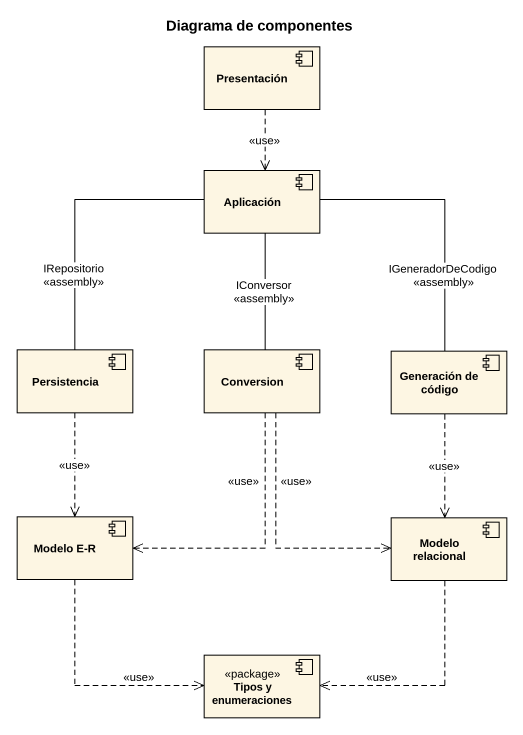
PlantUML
@startuml
title Diagrama de componentes
component Presentación
component Aplicación
component Persistencia
component Conversion
component "Generación de código" as Generación_de_código
component "Modelo E-R" as Modelo_E_R
component "Modelo relacional" as Modelo_relacional
component "Tipos y enumeraciones" as Tipos_y_enumeraciones <<package>>
Presentación ..> Aplicación : <<use>>
Aplicación -- Persistencia : IRepositorio\n<<assembly>>
Aplicación -- Conversion : IConversor\n<<assembly>>
Aplicación -- Generación_de_código : IGeneradorDeCodigo\n<<assembly>>
Persistencia ..> Modelo_E_R : <<use>>
Conversion ..> Modelo_E_R : <<use>>
Conversion ..> Modelo_relacional : <<use>>
Generación_de_código ..> Modelo_relacional : <<use>>
Modelo_E_R ..> Tipos_y_enumeraciones : <<use>>
Modelo_relacional ..> Tipos_y_enumeraciones : <<use>>
@enduml
